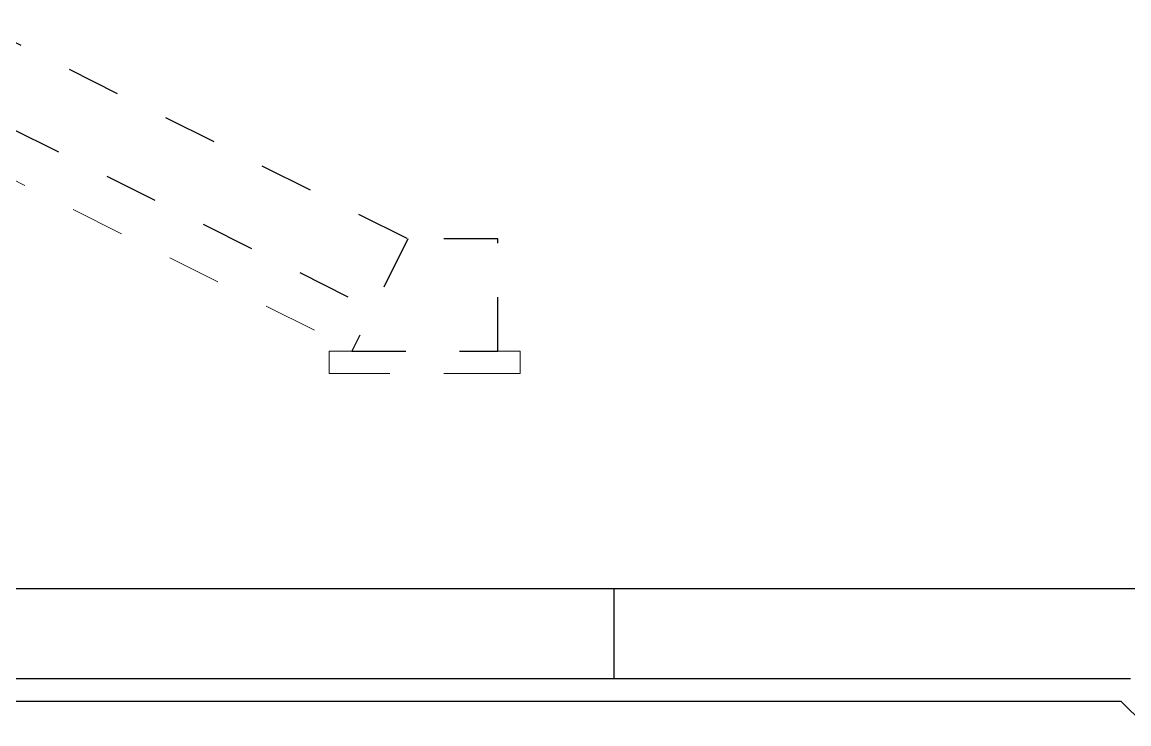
# Model space of a CAD drawing. Header units: millimetres. Extents: x -2078669 to -1085629, y -5987148 to 310365.
# Drawn here: x -1625985 to -1613673, y -4354400 to -4346596 of the extents above; entities that cross this region are included whole.
import ezdxf

# ---------------------------------------------------------------- set-up
doc = ezdxf.new("R2010")
doc.units = ezdxf.units.MM
doc.header["$LTSCALE"] = 500
doc.linetypes.add('SXF_跳び破線', pattern=[12, 6, -6])
for name, color, linetype, lineweight in [('D-BYP-STR2', 6, 'Continuous', 25), ('D-BYP-STR3', 3, 'Continuous', 25), ('D-BYP-STR7', 2, 'Continuous', 13), ('D-BYP-STRC', 1, 'Continuous', 13)]:
    doc.layers.add(name, color=color, linetype=linetype, lineweight=lineweight)
doc.styles.add('MS ゴシック', font='MS Gothic.ttf')
doc.dimstyles.new('DIM-500-F', dxfattribs={"dimscale": 500, "dimtxt": 3.5, "dimasz": 2.5, "dimexe": 0, "dimexo": 2, "dimgap": 0.8, "dimtad": 1, "dimdec": 0, "dimzin": 0, "dimdsep": 46, "dimtxsty": 'MS ゴシック', "dimblk": 'OPEN', "dimcen": 0.1, "dimclrd": 256, "dimclre": 256, "dimclrt": 256, "dimaunit": 1, "dimadec": 4, "dimazin": 0, "dimtfac": 1, "dimtdec": 0, "dimtmove": 2, "dimatfit": 3, "dimldrblk": 'OPEN', "dimfxl": 1, "dimtolj": 1, "dimtzin": 0, "dimlwd": -1, "dimlwe": -1, "dimarcsym": 2})

# ---------------------------------------------------------------- blocks, each defined once
blk = doc.blocks.new('_Open')
at = {"color": 0, "linetype": 'ByBlock', "lineweight": -2}
for p, q in [((-1, 0.1667), (0, 0)), ((-1, -0.1667), (0, 0)), ((0, 0), (-1, 0))]:
    blk.add_line(p, q, dxfattribs=at)

msp = doc.modelspace()

# ---------------------------------------------------------------- linework, layer by layer
at = {"layer": 'D-BYP-STR2'}
for p, q in [((-1611903.4, -4352899.6, 708000), (-1626403.4, -4352899.6, 708000)), ((-1619403.4, -4352899.6, 708000), (-1619403.4, -4353899.6, 708000)), ((-1613653.4, -4353899.6, 708000), (-1626403.4, -4353899.6, 708000)), ((-1613757, -4354149.6, 708000), (-1626403.4, -4354149.6, 708000)), ((-1620653.4, -4354149.6, 708000), (-1624154.4, -4354149.6, 708000)), ((-1613757, -4354149.6, 708000), (-1613507, -4354399.6, 708000))]:
    msp.add_line(p, q, dxfattribs=at)
at = {"layer": 'D-BYP-STR3', "linetype": 'SXF_跳び破線', "ltscale": 0.2}
for p, q in [((-1631903.4, -4343899.6, 708000), (-1621692.8, -4349005, 708000)), ((-1632557.3, -4344551, 708000), (-1622084.1, -4349787.6, 708000))]:
    msp.add_line(p, q, dxfattribs=at)
at = {"layer": 'D-BYP-STR3', "linetype": 'SXF_跳び破線', "ltscale": 0.2, "elevation": 708000}
msp.add_lwpolyline([(-1620692.8, -4350255), (-1620692.8, -4349005), (-1621692.8, -4349005), (-1622317.8, -4350255)], close=True, dxfattribs=at)
at = {"layer": 'D-BYP-STR7', "linetype": 'SXF_跳び破線', "ltscale": 0.2}
msp.add_line((-1632930, -4344923.7, 708000), (-1622307.7, -4350234.8, 708000), dxfattribs=at)
at = {"layer": 'D-BYP-STR7', "linetype": 'SXF_跳び破線', "ltscale": 0.2, "elevation": 708000}
msp.add_lwpolyline([(-1620692.8, -4350255), (-1620442.8, -4350255), (-1620442.8, -4350505), (-1620692.8, -4350505), (-1622317.8, -4350505), (-1622567.8, -4350505), (-1622567.8, -4350255), (-1622317.8, -4350255)], dxfattribs=at)

# ---------------------------------------------------------------- leaders
at = {"layer": 'D-BYP-STRC'}
msp.add_leader([(-1629840.9, -4349774.6, 708000), (-1619481.3, -4328092.9, 708000)], dimstyle='DIM-500-F', override={"dimgap": 0.8, "dimtad": 0}, dxfattribs=at)

doc.saveas('drawing.dxf')
